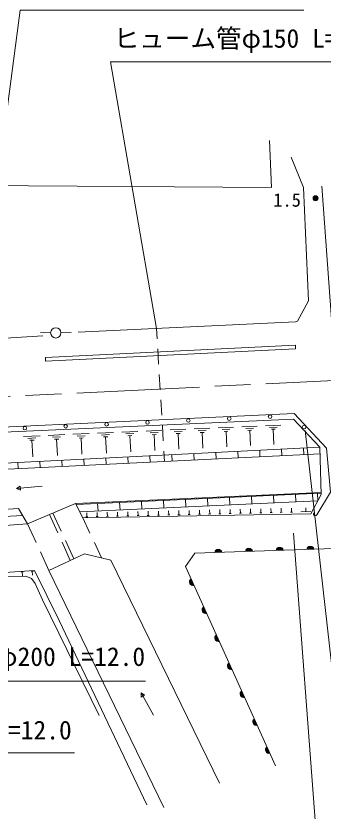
# Model space of a CAD drawing. Units: millimetres, scale not verified. Extents: x 40000 to 680000, y 20000 to 380000.
# Drawn here: x 181140 to 211164, y 242870 to 320544 of the extents above; entities that cross this region are included whole.
import ezdxf
from ezdxf.enums import TextEntityAlignment as Align

# ---------------------------------------------------------------- set-up
doc = ezdxf.new("R2010")
doc.units = ezdxf.units.MM
doc.header["$LTSCALE"] = 1000
doc.linetypes.add('CHAIN', pattern=[18.5, 12, -1.5, 3.5, -1.5])
for name, color, linetype, lineweight in [('M-BGD', 7, 'Continuous', 13), ('M-BMK', 2, 'CHAIN', 13), ('M-STR-HTXT', 7, 'Continuous', 13), ('M-STR-STRC', 7, 'Continuous', 13)]:
    doc.layers.add(name, color=color, linetype=linetype, lineweight=lineweight)
doc.styles.add('ＭＳ ゴシック', font='')
doc.styles.get('ＭＳ ゴシック').set_extended_font_data('MS Gothic')

msp = doc.modelspace()

# ---------------------------------------------------------------- linework, layer by layer
at = {"layer": 'M-BGD'}
for p, q in [((194875, 290025), (194936, 289017)), ((184536, 289589), (183536, 289604)), ((185536, 289592), (186535, 289614)), ((194997, 288019), (195089, 286522)), ((195149, 285524), (195241, 284027)), ((195302, 283029), (195393, 281531)), ((195454, 280533), (195545, 279036)), ((203223, 280414), (204729, 280482)), ((205534, 280517), (207028, 280584)), ((184305, 279572), (185907, 279643)), ((186712, 279679), (188302, 279750)), ((189107, 279786), (190685, 279856)), ((189510, 279606), (190299, 279641)), ((191490, 279892), (193055, 279962)), ((191890, 279714), (192673, 279749)), ((193861, 279998), (195414, 280067)), ((194258, 279821), (195034, 279855)), ((194460, 279635), (194849, 279652)), ((194655, 279644), (194724, 278090)), ((196219, 280103), (197761, 280171)), ((196613, 279927), (197384, 279961)), ((196814, 279743), (197200, 279760)), ((197007, 279752), (197076, 278210)), ((198566, 280207), (200095, 280275)), ((198957, 280033), (199721, 280067)), ((199156, 279850), (199539, 279867)), ((199348, 279859), (199416, 278329)), ((200900, 280311), (202418, 280379)), ((201288, 280138), (202047, 280172)), ((201487, 279957), (201866, 279974)), ((201676, 279965), (201744, 278448)), ((203608, 280243), (204361, 280277)), ((203805, 280063), (204181, 280080)), ((203993, 280072), (204060, 278566)), ((205916, 280347), (206663, 280380)), ((206111, 280169), (206485, 280185)), ((206298, 280177), (206365, 278683)), ((181885, 279464), (183499, 279536)), ((182298, 279280), (183105, 279316)), ((182508, 279088), (182912, 279106)), ((182710, 279097), (182782, 277482)), ((184714, 279390), (185515, 279425)), ((184923, 279198), (185324, 279216)), ((185124, 279207), (185195, 277605)), ((187118, 279498), (187913, 279534)), ((187326, 279308), (187723, 279326)), ((187525, 279317), (187595, 277727)), ((189716, 279418), (190111, 279435)), ((189913, 279427), (189984, 277849)), ((192094, 279527), (192486, 279544)), ((192290, 279535), (192360, 277970)), ((123371, 273957), (210858, 278411)), ((204965, 278111), (204996, 277492)), ((207112, 278220), (207144, 277598)), ((209259, 278330), (209291, 277704)), ((189934, 277346), (189965, 276749)), ((192082, 277455), (192112, 276855)), ((194229, 277564), (194260, 276961)), ((195606, 278038), (195667, 277031)), ((196376, 277674), (196407, 277067)), ((198523, 277783), (198554, 277173)), ((200671, 277892), (200702, 277280)), ((202818, 278002), (202849, 277386)), ((181346, 276909), (181375, 276324)), ((183493, 277018), (183523, 276430)), ((185640, 277127), (185670, 276536)), ((187787, 277237), (187817, 276642)), ((181201, 274383), (181559, 274602)), ((183692, 274600), (181201, 274383)), ((181591, 274229), (181201, 274383)), ((181559, 274602), (181591, 274229)), ((186982, 272916), (210969, 274001)), ((210945, 273940), (187024, 272829)), ((198797, 273376), (198793, 273450)), ((199905, 272676), (199871, 273426)), ((200944, 273476), (200941, 273547)), ((202053, 272776), (202018, 273525)), ((203092, 273575), (203089, 273644)), ((204201, 272876), (204166, 273625)), ((205240, 273675), (205237, 273742)), ((206348, 272976), (206314, 273725)), ((207387, 273775), (207385, 273839)), ((208496, 273075), (208461, 273825)), ((209535, 273875), (209532, 273936)), ((210644, 273175), (210609, 273924)), ((210644, 273175), (187386, 272095)), ((188058, 272877), (188054, 272964)), ((189167, 272178), (189132, 272927)), ((190206, 272977), (190202, 273062)), ((191315, 272277), (191280, 273027)), ((192354, 273077), (192350, 273159)), ((193462, 272377), (193428, 273126)), ((194501, 273176), (194498, 273256)), ((195610, 272477), (195575, 273226)), ((196649, 273276), (196645, 273353)), ((197758, 272577), (197723, 273326)), ((124439, 269297), (181398, 272418)), ((185581, 270205), (184766, 271977)), ((187674, 271512), (209981, 271899)), ((188083, 271615), (188073, 272015)), ((189082, 271638), (189073, 272038)), ((190082, 271661), (190073, 272061)), ((191082, 271684), (191073, 272084)), ((192082, 271707), (192072, 272107)), ((193081, 271730), (193072, 272130)), ((194081, 271753), (194072, 272153)), ((195081, 271776), (195071, 272176)), ((196080, 271799), (196071, 272199)), ((197080, 271823), (197071, 272222)), ((198080, 271846), (198071, 272245)), ((199180, 271871), (198980, 271866)), ((199080, 271869), (199070, 272269)), ((200179, 271894), (199979, 271889)), ((200079, 271892), (200070, 272292)), ((201179, 271917), (200979, 271913)), ((201079, 271915), (201070, 272315)), ((202179, 271940), (201979, 271936)), ((202079, 271938), (202070, 272338)), ((203179, 271963), (202979, 271959)), ((203079, 271961), (203069, 272361)), ((204178, 271986), (203978, 271982)), ((204078, 271984), (204069, 272384)), ((205178, 272009), (204978, 272005)), ((205078, 272007), (205069, 272407)), ((206178, 272033), (205978, 272028)), ((206078, 272030), (206069, 272430)), ((207177, 272056), (206978, 272051)), ((207078, 272053), (207068, 272453)), ((208177, 272079), (207977, 272074)), ((208077, 272076), (208068, 272476)), ((209977, 272120), (208977, 272097)), ((209477, 272109), (209468, 272509)), ((181792, 271758), (125128, 268618)), ((184430, 271835), (185238, 270052)), ((188381, 270011), (187674, 271512)), ((188183, 271617), (187983, 271612)), ((189182, 271640), (188982, 271636)), ((190182, 271663), (189982, 271659)), ((191182, 271686), (190982, 271682)), ((192181, 271709), (191982, 271705)), ((193181, 271732), (192981, 271728)), ((194181, 271756), (193981, 271751)), ((195181, 271779), (194981, 271774)), ((196180, 271802), (195980, 271797)), ((197180, 271825), (196980, 271820)), ((198180, 271848), (197980, 271843)), ((182290, 270928), (183122, 269110)), ((185651, 269141), (186459, 267359)), ((186815, 267525), (185999, 269297)), ((189515, 267605), (188808, 269106)), ((183538, 268201), (184370, 266383)), ((181648, 266228), (181848, 266241)), ((181748, 266235), (181775, 265836)), ((182646, 266295), (182845, 266309)), ((182746, 266302), (182773, 265903)), ((194604, 252241), (193371, 254415)), ((193393, 253997), (193371, 254415)), ((193371, 254415), (193719, 254182)), ((193719, 254182), (193393, 253997))]:
    msp.add_line(p, q, dxfattribs=at)
for points in [[(177572, 308455), (177572, 303968), (206105, 303798), (205936, 308370)], [(208041, 306736), (209235, 303797), (209739, 292716), (208653, 290742), (208476, 290675), (187224, 289659)], [(226037, 291369), (212069, 290714), (211983, 290916), (211031, 303913)], [(183766, 289296), (167503, 288274), (155786, 287692), (152114, 287506), (144846, 287063)], [(124731, 268302), (122736, 270590), (122682, 273987), (124703, 277667), (161029, 279484), (208346, 281711), (211482, 278320), (211876, 274012), (210567, 271813)], [(125277, 277173), (161051, 279037), (208284, 281140)], [(208284, 281140), (210858, 278411), (210973, 273809), (209981, 271899)], [(123301, 273267), (174338, 275976), (210874, 277783)], [(181398, 272418), (182290, 270928), (186982, 272916), (187674, 271512)], [(124991, 268263), (127553, 266878), (182290, 270928)], [(314845, 269969), (291365, 270767), (281922, 270767), (272223, 270660), (263299, 270425), (248181, 269721), (198643, 268074), (197718, 266765), (206523, 247301)], [(201036, 245602), (190404, 267393), (187842, 268005), (184370, 266383), (195600, 243231)], [(182948, 266375), (140415, 263498), (132972, 262838)], [(133257, 261583), (134269, 261931), (143727, 263028), (146498, 263445), (166355, 264806), (179593, 265752), (182117, 265822)], [(182117, 265822), (182665, 265591), (183011, 265089), (183756, 263522), (189273, 252217)], [(193923, 243483), (185372, 261499), (182948, 266375)]]:
    msp.add_lwpolyline(points, dxfattribs=at)
msp.add_lwpolyline([(184037, 286817), (208481, 288022), (208463, 288398), (184019, 287193)], close=True, dxfattribs=at)
for centre, radius in [((210429, 302731), 250), ((210429, 302731), 204), ((210429, 302731), 159), ((210429, 302731), 114), ((210429, 302731), 68.2), ((210429, 302731), 22.7), ((185036, 289581), 500), ((197995, 281024), 175), ((201990, 281212), 175), ((205986, 281400), 175), ((182012, 280271), 175), ((186008, 280460), 175), ((190004, 280648), 175), ((193999, 280836), 175), ((209304, 280380), 175)]:
    msp.add_circle(centre, radius, dxfattribs=at)
for centre, radius, start, end in [((210406, 271909), 188, 149.2275, 329.2275), ((200926, 268096), 354, 10.70157, 173.10675), ((200926, 268096), 283, 12.92561, 170.88271), ((200926, 268096), 212, 16.67193, 167.13638), ((200926, 268096), 142, 24.38366, 159.42465), ((200926, 268096), 100, 34.70133, 149.10699), ((203924, 268195), 354, 10.70157, 173.10675), ((203924, 268195), 283, 12.92561, 170.88271), ((203924, 268195), 212, 16.67193, 167.13638), ((203924, 268195), 142, 24.38366, 159.42465), ((203924, 268195), 100, 34.70133, 149.10699), ((206923, 268295), 354, 10.70157, 173.10675), ((206923, 268295), 283, 12.92561, 170.88271), ((206923, 268295), 212, 16.67193, 167.13638), ((206923, 268295), 142, 24.38366, 159.42465), ((206923, 268295), 100, 34.70133, 149.10699), ((209921, 268395), 354, 10.70157, 173.10675), ((209921, 268395), 283, 12.92561, 170.88271), ((209921, 268395), 212, 16.67193, 167.13638), ((209921, 268395), 142, 24.38366, 159.42465), ((209921, 268395), 100, 34.70133, 149.10699), ((198460, 265255), 354, 123.13948, 285.54466), ((198460, 265255), 283, 125.36352, 283.32062), ((198460, 265255), 212, 129.10985, 279.5743), ((198460, 265255), 142, 136.82158, 271.86257), ((198460, 265255), 100, 147.13924, 261.5449), ((199697, 262522), 354, 123.13948, 285.54466), ((199697, 262522), 283, 125.36352, 283.32062), ((199697, 262522), 212, 129.10985, 279.5743), ((199697, 262522), 142, 136.82158, 271.86257), ((199697, 262522), 100, 147.13924, 261.5449), ((200933, 259788), 354, 123.13948, 285.54466), ((200933, 259788), 283, 125.36352, 283.32062), ((200933, 259788), 212, 129.10985, 279.5743), ((200933, 259788), 142, 136.82158, 271.86257), ((200933, 259788), 100, 147.13924, 261.5449), ((202170, 257055), 354, 123.13948, 285.54466), ((202170, 257055), 283, 125.36352, 283.32062), ((202170, 257055), 212, 129.10985, 279.5743), ((202170, 257055), 142, 136.82158, 271.86257), ((202170, 257055), 100, 147.13924, 261.5449), ((203406, 254322), 354, 123.13948, 285.54466), ((203406, 254322), 283, 125.36352, 283.32062), ((203406, 254322), 212, 129.10985, 279.5743), ((203406, 254322), 142, 136.82158, 271.86257), ((203406, 254322), 100, 147.13924, 261.5449), ((204643, 251589), 354, 123.13948, 285.54466), ((204643, 251589), 283, 125.36352, 283.32062), ((204643, 251589), 212, 129.10985, 279.5743), ((204643, 251589), 142, 136.82158, 271.86257), ((204643, 251589), 100, 147.13924, 261.5449), ((205879, 248855), 354, 123.13948, 285.54466), ((205879, 248855), 283, 125.36352, 283.32062), ((205879, 248855), 212, 129.10985, 279.5743), ((205879, 248855), 142, 136.82158, 271.86257), ((205879, 248855), 100, 147.13924, 261.5449)]:
    msp.add_arc(centre, radius, start, end, dxfattribs=at)
at = {"layer": 'M-BMK'}
msp.add_lwpolyline([(168611, 282789), (242941, 286456), (253352, 287001), (261008, 287365), (265523, 287414), (267474, 287495)], dxfattribs=at)
at = {"layer": 'M-STR-HTXT'}
msp.add_line((211149, 232067), (208260, 270013), dxfattribs=at)
for points in [[(177299, 288890), (181571, 321106), (209287, 321106)], [(194875, 290025), (190400, 316069), (218116, 316069)], [(162865, 275968), (158256, 248557), (186853, 248557)], [(166581, 276157), (165214, 255559), (193811, 255559)]]:
    msp.add_lwpolyline(points, dxfattribs=at)
at = {"layer": 'M-STR-STRC'}
msp.add_line((212016, 256990), (209403, 280047), dxfattribs=at)

# ---------------------------------------------------------------- texts
at = {"layer": 'M-BGD', "style": 'ＭＳ ゴシック'}
msp.add_text('1.5', height=1320, dxfattribs=at).set_placement((206297, 301511), align=Align.BOTTOM_LEFT)
at = {"layer": 'M-STR-HTXT', "style": 'ＭＳ ゴシック'}
for s, p in [('ヒューム管φ150 L=12.0', (204130, 318351)), ('ヒューム管φ200 L=12.0', (180340, 257961)), ('ヒューム管φ150 L=12.0', (173167, 250787))]:
    msp.add_text(s, height=1833, dxfattribs=at).set_placement(p, align=Align.MIDDLE_CENTER)

doc.saveas('drawing.dxf')
